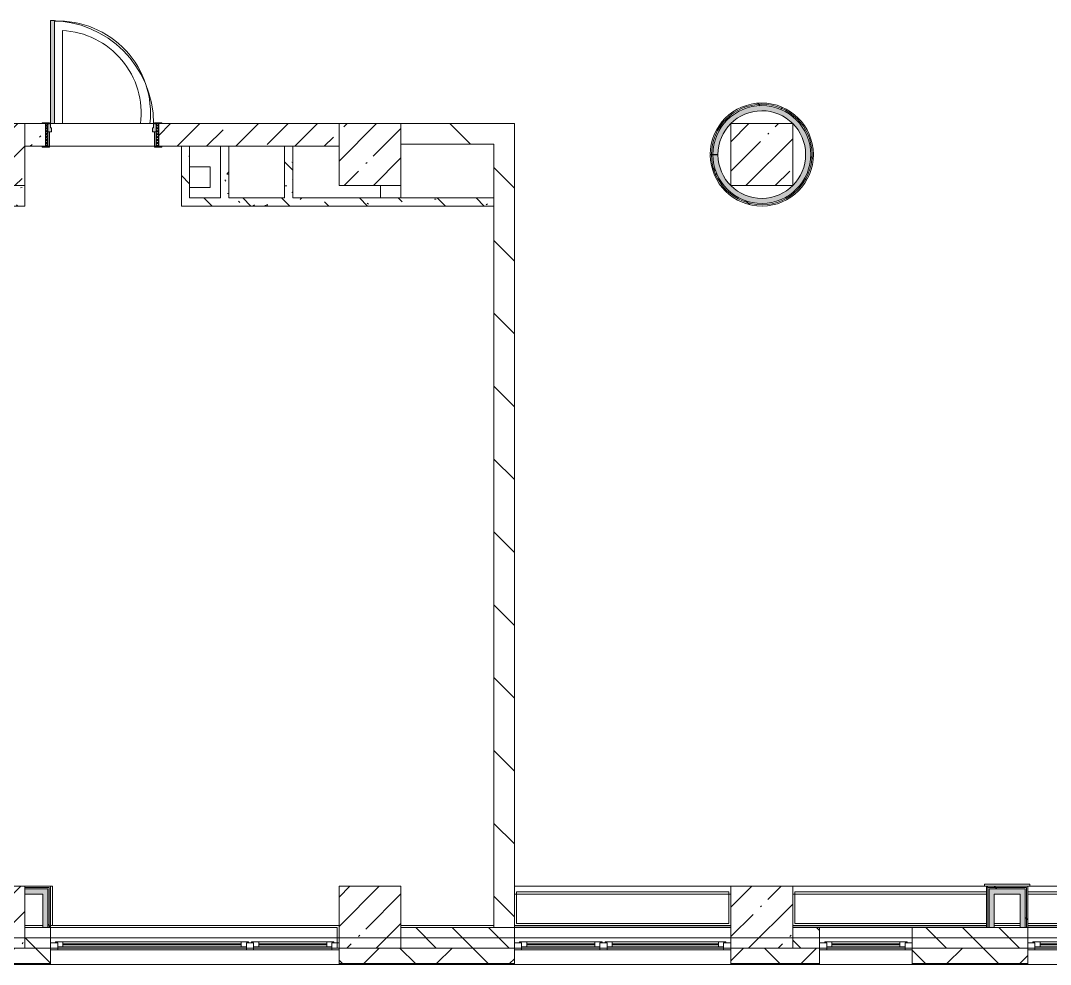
# Model space of a CAD drawing. Header units: millimetres. Extents: x 34897 to 231692, y -8553 to 29000.
# Drawn here: x 130802 to 140791, y -258 to 8900 of the extents above; entities that cross this region are included whole.
import ezdxf

# ---------------------------------------------------------------- set-up
doc = ezdxf.new("R2010")
doc.units = ezdxf.units.MM
for name, color, linetype, lineweight, true_color in [('A-DOOR-1', 7, 'Continuous', 5, 0xaaaaaa), ('A-DOOR-2', 7, 'Continuous', 5, 0xe2e2e2), ('A-DOOR-FRAM-1', 7, 'Continuous', 5, 0xe2e2e2), ('A-DOOR-FRAM-2', 7, 'Continuous', 5, 0xaaaaaa), ('A-FLOR-1', 7, 'Continuous', 5, 0xaaaaaa), ('I-WALL-2', 7, 'Continuous', 5, 0xe7e7e7), ('I-WALL-6', 7, 'Continuous', 5, 0x787878)]:
    doc.layers.add(name, color=color, linetype=linetype, lineweight=lineweight, true_color=true_color)
for name, color, linetype, lineweight in [('A-GLAZ-2', 7, 'Continuous', 5), ('A-WALL', 7, 'Continuous', 9), ('A-WALL-3', 7, 'Continuous', 5), ('I-WALL-4', 7, 'Continuous', 5), ('S-COLS-3', 7, 'Continuous', 5), ('Оси', 7, 'Continuous', 9)]:
    doc.layers.add(name, color=color, linetype=linetype, lineweight=lineweight)
pattern_1 = [(135, (104681.5, 0), (-353.553, -353.553), [])]
pattern_2 = [(135, (104681.52, 0), (-176.7767, -176.7767), [])]
pattern_3 = [(135, (104681.5, 0), (-377.171, -377.171), [533.4, -88.9, 17.78, -88.9]), (135, (104681.5, 376.94), (-377.171, -377.171), []), (50, (104681.5, 0), (637.6445, -55.787), [66.675, -733.425]), (355, (104681.5, 0), (-123.35, 668.699), [53.34, -586.74]), (100.451, (104734.65, -4.65), (514.299, 612.908), [56.665, -623.315]), (46.184, (104681.5, 177.8), (948.776, -147.15), [100.012, -1100.137]), (96.636, (104760.6, 165.5), (830.91, 865.997), [84.998, -934.973]), (351.184, (104681.5, 177.8), (830.918, 865.988), [80.01, -880.11]), (21, (104770.4, 133.35), (530.651, -357.928), [66.675, -733.425]), (326, (104770.4, 133.35), (216.308, 644.658), [53.34, -586.74]), (71.451, (104814.64, 103.5), (746.96, 286.724), [56.665, -623.315]), (37.5, (104681.52, 0), (10.8105, 295.9426), [16.764, -562.864, 16.764, -578.866, -588.962]), (37.5, (104681.52, 0), (10.8105, 295.9426), [-1175.258, 16.764, -572.198]), (7.5, (104681.52, 0), (233.869, 350.6318), [16.764, -322.834, 16.764, -549.529, -224.472]), (7.5, (104681.52, 0), (233.869, 350.6318), [-905.891, 16.764, -207.708]), (327.5, (104483.27, 0), (474.5678, -20.0513), [16.764, -205.486, 16.764, -676.656, -920.115]), (327.5, (104483.27, 0), (474.5678, -20.0513), [-915.67, 16.764, -903.351]), (317.5, (104394.37, 0), (518.452, 88.9934), [16.764, -272.161, 16.764, -443.738, -653.415]), (317.5, (104394.37, 0), (518.452, 88.9934), [-749.427, 16.764, -636.651])]
pattern_4 = [(45, (104681.5, 0), (-530.33, 530.33), []), (135, (104681.5, 0), (-530.33, -530.33), [])]

# ---------------------------------------------------------------- blocks, each defined once
blk = doc.blocks.new('BSC_Колонна _Прямоугольная - 600х600-23286269-2_10_2_птичка')
at = {"layer": 'S-COLS-3'}
h = blk.add_hatch(dxfattribs=at)
h.set_pattern_fill('FP_74', color=256, style=0, pattern_type=2)
h.set_pattern_definition([(45, (-29509.74, -7600), (-285.123, 285.123), []), (45, (-29224.6, -7600), (-285.123, 285.123), [504.031, -100.806, 16.764, -84.042])])
h.paths.add_polyline_path([(-300, -300), (300, -300), (300, 300), (-300, 300)])
for p, q in [((300, 300), (-300, 300)), ((-300, 300), (-300, -300)), ((300, -300), (300, 300)), ((-300, -300), (300, -300))]:
    blk.add_line(p, q, dxfattribs=at)
blk = doc.blocks.new('BSC_Колонна _Прямоугольная - 600х600-V48-2_10_2_птичка')
at = {"layer": 'S-COLS-3'}
h = blk.add_hatch(dxfattribs=at)
h.set_pattern_fill('FP_80', color=256, style=0, pattern_type=2)
h.set_pattern_definition([(45, (-25860, -200), (-285.123, 285.123), []), (45, (-25574.88, -200), (-285.123, 285.123), [504.031, -100.806, 16.764, -84.042])])
h.paths.add_polyline_path([(-105.1, -300), (300, -300), (300, 300), (-300, 300), (-300, -300)])
for p, q in [((300, 300), (-300, 300)), ((-300, 300), (-300, -300)), ((300, -300), (300, 300)), ((-300, -300), (300, -300))]:
    blk.add_line(p, q, dxfattribs=at)
blk = doc.blocks.new('BSC_Колонна _Прямоугольная - 600х600-V49-2_10_2_птичка')
at = {"layer": 'S-COLS-3'}
h = blk.add_hatch(dxfattribs=at)
h.set_pattern_fill('FP_81', color=256, style=0, pattern_type=2)
h.set_pattern_definition([(45, (-29509.74, -200), (-285.123, 285.123), []), (45, (-29224.6, -200), (-285.123, 285.123), [504.031, -100.806, 16.764, -84.042])])
h.paths.add_polyline_path([(-300, -300), (300, -300), (300, 300), (-300, 300)])
for p, q in [((300, 300), (-300, 300)), ((-300, 300), (-300, -300)), ((300, -300), (300, 300)), ((-300, -300), (300, -300))]:
    blk.add_line(p, q, dxfattribs=at)
blk = doc.blocks.new('BSC_Колонна _Прямоугольная - 600х600-V61-2_10_2_птичка')
at = {"layer": 'S-COLS-3'}
h = blk.add_hatch(dxfattribs=at)
h.set_pattern_fill('FP_97', color=256, style=0, pattern_type=2)
h.set_pattern_definition([(45, (-25860, -7600), (-285.123, 285.123), []), (45, (-25574.88, -7600), (-285.123, 285.123), [504.031, -100.806, 16.764, -84.042])])
h.paths.add_polyline_path([(-300, -300), (300, -300), (300, 300), (-300, 300), (-300, 150.3)])
for p, q in [((300, 300), (-300, 300)), ((-300, 300), (-300, -300)), ((300, -300), (300, 300)), ((-300, -300), (300, -300))]:
    blk.add_line(p, q, dxfattribs=at)
blk = doc.blocks.new('BSC_Колонна _Прямоугольная - 600х600-V78-2_10_2_птичка')
at = {"layer": 'S-COLS-3'}
h = blk.add_hatch(dxfattribs=at)
h.set_pattern_fill('FP_121', color=256, style=0, pattern_type=2)
h.set_pattern_definition([(45, (-33310, -7600), (-285.123, 285.123), []), (45, (-33024.88, -7600), (-285.123, 285.123), [504.031, -100.806, 16.764, -84.042])])
h.paths.add_polyline_path([(-135, -300), (300, -300), (300, 300), (-300, 300), (-300, -300)])
for p, q in [((300, 300), (-300, 300)), ((-300, 300), (-300, -300)), ((300, -300), (300, 300)), ((-300, -300), (300, -300))]:
    blk.add_line(p, q, dxfattribs=at)
blk = doc.blocks.new('BSC_Колонна _Прямоугольная - 600х600-V79-2_10_2_птичка')
at = {"layer": 'S-COLS-3'}
h = blk.add_hatch(dxfattribs=at)
h.set_pattern_fill('FP_122', color=256, style=0, pattern_type=2)
h.set_pattern_definition([(45, (-33310, -200), (-285.123, 285.123), []), (45, (-33024.88, -200), (-285.123, 285.123), [504.031, -100.806, 16.764, -84.042])])
h.paths.add_polyline_path([(-300, -300), (300, -300), (300, 300), (-300, 300)])
for p, q in [((300, 300), (-300, 300)), ((-300, 300), (-300, -300)), ((300, -300), (300, 300)), ((-300, -300), (300, -300))]:
    blk.add_line(p, q, dxfattribs=at)
blk = doc.blocks.new('120_Окно_СКБ_2Ст - 120_Окно_СКБ_2Ст 2100х2400 _мал створка справа_-22446225-2_10_2_птичка')
at = {"layer": 'A-GLAZ-2'}
for p, q in [((-1050, -127), (-1050, -57)), ((-1050, -57), (-980, -57)), ((1050, -57), (-1050, -57)), ((-980, -57), (-980, -127)), ((150, -87), (-980, -87)), ((-980, -87), (-980, -127)), ((-930, -137), (-930, -87)), ((100, -137), (100, -87)), ((150, -127), (150, -57)), ((150, -57), (220, -57)), ((150, -127), (150, -87)), ((220, -57), (220, -127)), ((980, -87), (220, -87)), ((220, -87), (220, -127)), ((270, -137), (270, -87)), ((930, -137), (930, -87)), ((980, -127), (980, -57)), ((980, -57), (1050, -57)), ((980, -127), (980, -87)), ((1050, -57), (1050, -127)), ((-980, -127), (-1050, -127)), ((-1050, -127), (-1000, -127)), ((-980, -127), (-1000, -127)), ((-1000, -127), (-1000, -137)), ((-1000, -137), (170, -137)), ((170, -137), (-1000, -137)), ((-930, -107), (100, -107)), ((100, -117), (-930, -117)), ((220, -127), (150, -127)), ((170, -127), (150, -127)), ((170, -127), (200, -127)), ((170, -137), (170, -127)), ((220, -127), (200, -127)), ((200, -127), (200, -137)), ((200, -137), (1000, -137)), ((1000, -137), (200, -137)), ((270, -107), (930, -107)), ((930, -117), (270, -117)), ((1050, -127), (980, -127)), ((1000, -127), (980, -127)), ((1000, -127), (1050, -127)), ((1000, -137), (1000, -127))]:
    blk.add_line(p, q, dxfattribs=at)
blk = doc.blocks.new('110_Дверь_СКБ_1Ст_Внутренняя1 - Д-4к_п__1100x2100h_Артистические EI30-V130-2_10_2_птичка')
at = {"layer": 'A-DOOR-1'}
h = blk.add_hatch(dxfattribs=at)
h.set_pattern_fill('FP_131', color=256, style=0, pattern_type=2)
h.set_pattern_definition([(135, (1751.41, 174.685), (-14.14214, -14.14214), []), (225, (1751.41, 174.685), (14.14214, -14.14214), [])])
h.paths.add_polyline_path([(562.5, -110), (562.5, 110), (537.5, 110), (537.5, -110)])
at = {"layer": 'A-DOOR-2'}
h = blk.add_hatch(color=256, dxfattribs=at)
h.paths.add_polyline_path([(537.5, 30), (537.5, 110), (512.5, 110), (512.5, 70), (502.5, 70), (502.5, 30)])
h.paths.add_polyline_path([(-477.5, 30), (-477.5, 70), (-487.5, 70), (-487.5, 110), (-512.5, 110), (-512.5, 30)])
at = {"layer": 'A-DOOR-FRAM-1'}
for points in [[(-447.5, 110), (-447.5, 1110), (-487.5, 1110), (-487.5, 110)], [(-497.5, 110), (-497.5, 118), (-567.5, 118), (-567.5, 110)], [(592.5, 110), (592.5, 118), (522.5, 118), (522.5, 110)], [(-497.5, -110), (-497.5, 30), (-512.5, 30), (-512.5, -110)], [(537.5, -110), (537.5, 30), (522.5, 30), (522.5, -110)], [(-497.5, -118), (-497.5, -110), (-567.5, -110), (-567.5, -118)], [(592.5, -118), (592.5, -110), (522.5, -110), (522.5, -118)]]:
    blk.add_hatch(color=256, dxfattribs=at).paths.add_polyline_path(points)
at = {"layer": 'A-DOOR-FRAM-2'}
h = blk.add_hatch(dxfattribs=at)
h.set_pattern_fill('FP_132', color=256, style=0, pattern_type=2)
h.set_pattern_definition([(45, (-371.384, 174.685), (-14.1421, 14.1421), []), (135, (-371.384, 174.685), (-14.1421, -14.1421), [])])
h.paths.add_polyline_path([(-512.5, -110), (-512.5, 110), (-537.5, 110), (-537.5, -110)])
at = {"layer": 'A-DOOR-1'}
for p, q in [((-487.5, 1110), (-487.5, 110)), ((-447.5, 1110), (-487.5, 1110)), ((-447.5, 110), (-447.5, 1110)), ((-487.5, 110), (-447.5, 110))]:
    blk.add_line(p, q, dxfattribs=at)
blk.add_arc((-487.5, 110), 1000, 360, 90, dxfattribs=at)
at = {"layer": 'A-DOOR-FRAM-2'}
for p, q in [((-497.5, 118), (-567.5, 118)), ((-567.5, 118), (-567.5, 110)), ((-567.5, 110), (-497.5, 110)), ((-512.5, 110), (-537.5, 110)), ((-537.5, 110), (-537.5, -110)), ((-487.5, 110), (-512.5, 110)), ((-512.5, 110), (-512.5, 30)), ((-512.5, -110), (-512.5, 110)), ((-497.5, 110), (-512.5, 110)), ((-512.5, 110), (-512.5, 109)), ((-512.5, 109), (-497.5, 109)), ((-497.5, 110), (-497.5, 118)), ((-497.5, 109), (-497.5, 110)), ((-487.5, 70), (-487.5, 110)), ((512.5, 110), (512.5, 70)), ((537.5, 110), (512.5, 110)), ((592.5, 118), (522.5, 118)), ((522.5, 118), (522.5, 110)), ((537.5, 110), (522.5, 110)), ((522.5, 110), (522.5, 109)), ((522.5, 110), (592.5, 110)), ((522.5, 109), (537.5, 109)), ((537.5, 30), (537.5, 110)), ((562.5, 110), (537.5, 110)), ((537.5, 110), (537.5, -110)), ((537.5, 109), (537.5, 110)), ((562.5, -110), (562.5, 110)), ((592.5, 110), (592.5, 118)), ((-512.5, 30), (-477.5, 30)), ((-497.5, 30), (-512.5, 30)), ((-512.5, 30), (-512.5, -110)), ((-497.5, -110), (-497.5, 30)), ((-477.5, 70), (-487.5, 70)), ((-477.5, 30), (-477.5, 70)), ((512.5, 70), (502.5, 70)), ((502.5, 70), (502.5, 30)), ((502.5, 30), (537.5, 30)), ((537.5, 30), (522.5, 30)), ((522.5, 30), (522.5, -110)), ((537.5, -110), (537.5, 30)), ((-497.5, -110), (-567.5, -110)), ((-567.5, -110), (-567.5, -118)), ((-567.5, -118), (-497.5, -118)), ((-537.5, -110), (-512.5, -110)), ((-512.5, -110), (-497.5, -110)), ((-497.5, -118), (-497.5, -110)), ((522.5, -110), (537.5, -110)), ((592.5, -110), (522.5, -110)), ((522.5, -110), (522.5, -118)), ((522.5, -118), (592.5, -118)), ((537.5, -110), (562.5, -110)), ((592.5, -118), (592.5, -110))]:
    blk.add_line(p, q, dxfattribs=at)
blk = doc.blocks.new('120_Окно_СКБ_2Ст - 120_Окно_СКБ_2Ст 2800х2500 4-24273432-2_10_2_птичка')
at = {"layer": 'A-GLAZ-2'}
for p, q in [((-1400, -127), (-1400, -57)), ((-1400, -57), (-1330, -57)), ((1400, -57), (-1400, -57)), ((-1330, -57), (-1330, -127)), ((-570, -87), (-1330, -87)), ((-1330, -87), (-1330, -127)), ((-1280, -137), (-1280, -87)), ((-620, -137), (-620, -87)), ((-570, -127), (-570, -57)), ((-570, -57), (-500, -57)), ((-570, -127), (-570, -87)), ((-500, -57), (-500, -127)), ((1330, -87), (-500, -87)), ((-500, -87), (-500, -127)), ((-450, -137), (-450, -87)), ((1280, -137), (1280, -87)), ((1330, -127), (1330, -57)), ((1330, -57), (1400, -57)), ((1330, -127), (1330, -87)), ((1400, -57), (1400, -127)), ((-1330, -127), (-1400, -127)), ((-1400, -127), (-1350, -127)), ((-1330, -127), (-1350, -127)), ((-1350, -127), (-1350, -137)), ((-1350, -137), (-550, -137)), ((-550, -137), (-1350, -137)), ((-1280, -107), (-620, -107)), ((-620, -117), (-1280, -117)), ((-500, -127), (-570, -127)), ((-550, -127), (-570, -127)), ((-550, -127), (-520, -127)), ((-550, -137), (-550, -127)), ((-500, -127), (-520, -127)), ((-520, -127), (-520, -137)), ((-520, -137), (1350, -137)), ((1350, -137), (-520, -137)), ((-450, -107), (1280, -107)), ((1280, -117), (-450, -117)), ((1400, -127), (1330, -127)), ((1350, -127), (1330, -127)), ((1350, -127), (1400, -127)), ((1350, -137), (1350, -127))]:
    blk.add_line(p, q, dxfattribs=at)
blk = doc.blocks.new('120_Окно_СКБ_1Ст - 120_Окно_СКБ_1Ст 900х2500_h_-V154-2_10_2_птичка')
at = {"layer": 'A-GLAZ-2'}
for p, q in [((-450, -127), (-450, -57)), ((-450, -57), (-380, -57)), ((450, -57), (-450, -57)), ((-380, -57), (-380, -127)), ((380, -87), (-380, -87)), ((-380, -87), (-380, -127)), ((-330, -137), (-330, -87)), ((330, -137), (330, -87)), ((380, -127), (380, -57)), ((380, -57), (450, -57)), ((380, -127), (380, -87)), ((450, -57), (450, -127)), ((-380, -127), (-450, -127)), ((-450, -127), (-400, -127)), ((-380, -127), (-400, -127)), ((-400, -127), (-400, -137)), ((-400, -137), (400, -137)), ((400, -137), (-400, -137)), ((-330, -107), (330, -107)), ((330, -117), (-330, -117)), ((450, -127), (380, -127)), ((400, -127), (380, -127)), ((400, -127), (450, -127)), ((400, -137), (400, -127))]:
    blk.add_line(p, q, dxfattribs=at)
blk = doc.blocks.new('Зашивка приборов отопления23 - Зашивка приборов отопления-33321838-2_10_2_птичка')
at = {"layer": 'A-WALL-3'}
for p, q in [((36640, 23400), (34540, 23400)), ((34540, 23079), (36640, 23079)), ((36640, 23079), (34540, 23079)), ((34540, 23004), (36640, 23004))]:
    blk.add_line(p, q, dxfattribs=at)
blk = doc.blocks.new('Зашивка приборов отопления24 - Зашивка приборов отопления-33321996-2_10_2_птичка')
at = {"layer": 'A-WALL-3'}
for p, q in [((36640, 23400), (34760, 23400)), ((34760, 23079), (36640, 23079)), ((36640, 23079), (34760, 23079)), ((34760, 23004), (36640, 23004))]:
    blk.add_line(p, q, dxfattribs=at)
blk = doc.blocks.new('Зашивка приборов отопления25 - Зашивка приборов отопления-33322064-2_10_2_птичка')
at = {"layer": 'A-WALL-3'}
for p, q in [((36640, 23400), (34540, 23400)), ((34540, 23104), (34540, 23079)), ((34540, 23079), (36640, 23079)), ((36640, 23079), (34540, 23079)), ((34540, 23079), (34540, 23004)), ((34540, 23004), (36640, 23004))]:
    blk.add_line(p, q, dxfattribs=at)

msp = doc.modelspace()

# ---------------------------------------------------------------- hatches: boundary and pattern name
at = {"layer": 'A-WALL-3'}
h = msp.add_hatch(dxfattribs=at)
h.set_pattern_fill('FP_103', color=256, style=0, pattern_type=2)
h.set_pattern_definition(pattern_2)
h.paths.add_polyline_path([(131091.3, -100), (131091.3, 100), (130841.5, 100), (130841.5, -100), (130900.1, -100)])
h = msp.add_hatch(dxfattribs=at)
h.set_pattern_fill('FP_103', color=256, style=0, pattern_type=2)
h.set_pattern_definition(pattern_2)
h.paths.add_polyline_path([(135591.5, -100), (135591.5, 100), (134491.3, 100), (134491.3, -100), (135537.7, -100)])
h = msp.add_hatch(dxfattribs=at)
h.set_pattern_fill('FP_103', color=256, style=0, pattern_type=2)
h.set_pattern_definition(pattern_2)
h.paths.add_polyline_path([(139711.6, -100), (140571.5, -100), (140571.5, 100), (139451.5, 100), (139451.5, -100)])
h.paths.add_polyline_path([(138291.5, -100), (138551.5, -100), (138551.5, 100), (138291.5, 100)])
h = msp.add_hatch(dxfattribs=at)
h.set_pattern_fill('FP_93', color=256, style=0, pattern_type=2)
h.set_pattern_definition([(45, (104681.5, 0), (-353.5534, 353.5534), []), (135, (104681.5, 0), (-353.5534, -353.5534), [])])
h.paths.add_polyline_path([(137691.5, -250), (138551.5, -250), (138551.5, -100), (137691.5, -100)])
h.paths.add_polyline_path([(143441.5, -250), (143441.5, -100), (142671.5, -100), (142671.5, -250), (143421.7, -250)])
h.paths.add_polyline_path([(135591.5, -250), (135591.5, -100), (133891.3, -100), (133891.3, -250), (135537.7, -250)])
h.paths.add_polyline_path([(139451.5, -250), (140571.5, -250), (140571.5, -100), (139451.5, -100)])
h.paths.add_polyline_path([(131091.3, -250), (131091.3, -100), (129491.5, -100), (129491.5, -250), (130900.1, -250)])
h.paths.add_polyline_path([(123016.2, -250), (123491.5, -250), (123491.5, -100), (122841.5, -100), (122841.5, -250)])
h.paths.add_polyline_path([(126291.5, -250), (127391.5, -250), (127391.5, -100), (126291.5, -100)])
h.paths.add_polyline_path([(121624.9, -250), (121941.5, -250), (121941.5, -100), (120791.5, -100), (120791.5, -250), (121161.2, -250)])
h.paths.add_polyline_path([(117691.5, -250), (117691.5, -100), (116341.5, -100), (116341.5, -250), (117451.1, -250)])
h.paths.add_polyline_path([(112813.5, -250), (113241.5, -250), (113241.5, -100), (109311.5, -100), (109311.5, -250), (111886, -250)])
h.paths.add_polyline_path([(108411.5, -250), (108411.5, -100), (104421.5, -100), (104421.5, -250), (108175.9, -250)])
at = {"layer": 'I-WALL-2'}
for points in [[(138013.7, 7125.5), (138089.4, 7135.2), (138193.7, 7171.9), (138231.4, 7190), (138293.9, 7233.7), (138348.7, 7286.9), (138394.3, 7348.2), (138429.4, 7415.9), (138453.2, 7488.5), (138465.1, 7563.9), (138464.8, 7640.2), (138452.3, 7715.5), (138427.8, 7787.8), (138392.1, 7855.3), (138320.3, 7940.7), (138290.8, 7968.9), (138227.8, 8012), (138158.8, 8044.6), (138085.4, 8065.6), (138009.6, 8074.7), (137933.3, 8071.4), (137856.5, 8055.2), (137787.2, 8028.8), (137721.2, 7990.6), (137662.1, 7942.2), (137611.5, 7885), (137570.8, 7820.5), (137540.9, 7750.2), (137522.7, 7676.1), (137516.5, 7600), (137566.5, 7600), (137572.6, 7671.7), (137594.8, 7750.3), (137620.3, 7807), (137660.6, 7866.7), (137710.4, 7918.7), (137768.2, 7961.6), (137856.5, 8001.5), (137901.2, 8015.3), (137972.6, 8024.6), (138044.5, 8021.7), (138114.9, 8006.7), (138181.8, 7980), (138243.2, 7942.5), (138297.4, 7895.1), (138342.8, 7839.2), (138387.5, 7750.3), (138402.4, 7708.7), (138414.8, 7637.8), (138415.1, 7565.8), (138403.3, 7494.8), (138379.6, 7426.8), (138344.8, 7363.8), (138291.4, 7300), (138246.1, 7259.7), (138185.1, 7221.6), (138118.4, 7194.4), (138048.1, 7178.8), (137976.2, 7175.3), (137904.8, 7183.9), (137835.8, 7204.6), (137771.3, 7236.5), (137691.5, 7301.1), (137662.9, 7330.5), (137622.1, 7389.8), (137592, 7455.2), (137573.2, 7524.7), (137566.5, 7596.4), (137516.5, 7595.9), (137523.3, 7519.9), (137542.2, 7445.9), (137572.7, 7375.9), (137614, 7311.7), (137665, 7255), (137724.5, 7207.1), (137790.9, 7169.4), (137862.5, 7142.9), (137937.4, 7128.1)], [(131016.5, 425), (131016.5, 475), (130841.5, 475), (130841.5, 425)], [(131016.5, 100), (131066.5, 100), (131066.5, 475), (131016.5, 475), (131016.5, 230.5)], [(140196.5, 100), (140246.5, 100), (140246.5, 475), (140196.5, 475), (140196.5, 230.5)], [(140496.5, 425), (140546.5, 425), (140546.5, 475), (140246.5, 475), (140246.5, 425)], [(140546.5, 100), (140546.5, 425), (140496.5, 425), (140496.5, 100)]]:
    msp.add_hatch(color=256, dxfattribs=at).paths.add_polyline_path(points)
at = {"layer": 'I-WALL-4'}
h = msp.add_hatch(dxfattribs=at)
h.set_pattern_fill('FP_205', color=256, style=0, pattern_type=2)
h.set_pattern_definition(pattern_4)
h.paths.add_polyline_path([(137994.7, 7100), (138072.8, 7106.7), (138148.9, 7125.4), (138247, 7171.9), (138287.7, 7197.1), (138347, 7248.3), (138397.5, 7308.2), (138438.1, 7375.2), (138467.8, 7447.7), (138485.7, 7524), (138491.5, 7602.1), (138485, 7680.2), (138466.4, 7756.3), (138436.2, 7828.6), (138395, 7895.3), (138320.3, 7974.7), (138284.2, 8005.4), (138217.3, 8046.1), (138144.8, 8075.9), (138068.6, 8094), (137990.4, 8100), (137912.3, 8093.7), (137836.2, 8075.3), (137763.9, 8045.2), (137697.1, 8004.1), (137637.6, 7953.2), (137586.8, 7893.5), (137545.9, 7826.7), (137515, 7750.3), (137497.7, 7678.1), (137491.5, 7600), (137504, 7600), (137510.3, 7678.1), (137529, 7754.2), (137559.7, 7826.3), (137601.5, 7892.5), (137653.4, 7951.2), (137714.1, 8000.8), (137781.9, 8040.1), (137856.5, 8068.3), (137931.8, 8083.8), (138010.1, 8087.1), (138087.9, 8077.9), (138163.2, 8056.3), (138234.1, 8022.9), (138320.3, 7957.9), (138355.3, 7924.5), (138402.6, 7862), (138439.3, 7792.8), (138464.4, 7718.5), (138477.3, 7641.3), (138477.6, 7562.9), (138465.4, 7485.5), (138440.9, 7411.1), (138404.9, 7341.5), (138358.1, 7278.7), (138301.9, 7224.1), (138222.5, 7171.9), (138167.1, 7145.2), (138092, 7123), (138014.3, 7113), (137936, 7115.7), (137856.5, 7131.8), (137761.4, 7171.9), (137717.5, 7196.8), (137656.5, 7245.9), (137604.1, 7304.1), (137561.7, 7370), (137530.4, 7441.9), (137511, 7517.8), (137504, 7595.8), (137491.5, 7595.7), (137498.3, 7517.7), (137517.3, 7441.6), (137547.8, 7369.5), (137589.3, 7303), (137640.6, 7243.8), (137700.6, 7193.4), (137767.7, 7152.9), (137856.5, 7119.6), (137916.6, 7105.6)])
h = msp.add_hatch(dxfattribs=at)
h.set_pattern_fill('FP_205', color=256, style=0, pattern_type=2)
h.set_pattern_definition(pattern_4)
h.paths.add_polyline_path([(138014.3, 7113), (138092, 7123), (138167.1, 7145.2), (138237.7, 7179.2), (138320.3, 7241.9), (138358.1, 7278.7), (138404.9, 7341.5), (138440.9, 7411.1), (138465.4, 7485.5), (138477.6, 7562.9), (138477.3, 7641.3), (138453.6, 7750.3), (138439.3, 7792.8), (138402.6, 7862), (138355.3, 7924.5), (138298.7, 7978.6), (138234.1, 8022.9), (138163.2, 8056.3), (138087.9, 8077.9), (138010.1, 8087.1), (137931.8, 8083.8), (137855.1, 8068), (137781.9, 8040.1), (137714.1, 8000.8), (137653.4, 7951.2), (137601.5, 7892.5), (137559.7, 7826.3), (137528.1, 7750.3), (137510.3, 7678.1), (137504, 7600), (137516.5, 7600), (137522.7, 7676.1), (137540.9, 7750.3), (137570.8, 7820.5), (137611.5, 7885), (137662.1, 7942.2), (137721.2, 7990.6), (137787.2, 8028.8), (137858.6, 8056), (137933.3, 8071.4), (138009.6, 8074.7), (138085.4, 8065.6), (138158.8, 8044.6), (138227.8, 8012), (138290.8, 7968.9), (138346, 7916.2), (138392.1, 7855.3), (138427.8, 7787.8), (138452.3, 7715.5), (138464.8, 7640.2), (138465.1, 7563.9), (138453.2, 7488.5), (138429.4, 7415.9), (138394.3, 7348.2), (138348.7, 7286.9), (138293.9, 7233.7), (138231.4, 7190), (138162.6, 7156.9), (138089.4, 7135.2), (138013.7, 7125.5), (137937.4, 7128.1), (137856.5, 7145.1), (137786.6, 7171.9), (137724.5, 7207.1), (137665, 7255), (137614, 7311.7), (137572.7, 7375.9), (137542.2, 7445.9), (137523.3, 7519.9), (137516.5, 7595.9), (137504, 7595.8), (137511, 7517.8), (137530.4, 7441.9), (137561.7, 7370), (137604.1, 7304.1), (137656.5, 7245.9), (137717.5, 7196.8), (137785.6, 7158.1), (137859.1, 7130.8), (137936, 7115.7)])
h = msp.add_hatch(dxfattribs=at)
h.set_pattern_fill('FP_101', color=256, style=0, pattern_type=2)
h.set_pattern_definition([(45, (104681.5, 0), (-285.123, 285.123), []), (45, (104966.64, 0), (-285.123, 285.123), [504.031, -100.806, 16.764, -84.042])])
h.paths.add_polyline_path([(132741.5, 7680), (133891.3, 7680), (133891.3, 7900), (132141.5, 7900), (132141.5, 7680), (132441.5, 7680)])
h.paths.add_polyline_path([(131011.5, 7680), (131041.5, 7680), (131041.5, 7900), (130841.5, 7900), (130841.5, 7680)])
h = msp.add_hatch(dxfattribs=at)
h.set_pattern_fill('FP_104', color=256, style=0, pattern_type=2)
h.set_pattern_definition(pattern_1)
h.paths.add_polyline_path([(135391.5, 7700), (135591.5, 7700), (135591.5, 7900), (134491.3, 7900), (134491.3, 7700), (135074, 7700)])
h = msp.add_hatch(dxfattribs=at)
h.set_pattern_fill('FP_104', color=256, style=0, pattern_type=2)
h.set_pattern_definition(pattern_1)
h.paths.add_polyline_path([(135591.5, 100), (135591.5, 7700), (135391.5, 7700), (135391.5, 100), (135537.7, 100)])
h = msp.add_hatch(dxfattribs=at)
h.set_pattern_fill('FP_205', color=256, style=0, pattern_type=2)
h.set_pattern_definition(pattern_4)
h.paths.add_polyline_path([(131079, 100), (131091.5, 100), (131091.5, 500), (131079, 500), (131079, 230.5)])
h = msp.add_hatch(dxfattribs=at)
h.set_pattern_fill('FP_205', color=256, style=0, pattern_type=2)
h.set_pattern_definition(pattern_4)
h.paths.add_polyline_path([(140184, 100), (140184, 500), (140171.5, 500), (140175.3, 100)])
h = msp.add_hatch(dxfattribs=at)
h.set_pattern_fill('FP_205', color=256, style=0, pattern_type=2)
h.set_pattern_definition(pattern_4)
h.paths.add_polyline_path([(140184, 487.5), (140571.5, 487.5), (140571.5, 500), (140184, 500)])
h = msp.add_hatch(dxfattribs=at)
h.set_pattern_fill('FP_205', color=256, style=0, pattern_type=2)
h.set_pattern_definition(pattern_4)
h.paths.add_polyline_path([(131066.5, 100), (131079, 100), (131079, 487.5), (131066.5, 487.5), (131066.5, 230.5)])
h = msp.add_hatch(dxfattribs=at)
h.set_pattern_fill('FP_205', color=256, style=0, pattern_type=2)
h.set_pattern_definition(pattern_4)
h.paths.add_polyline_path([(140546.5, 475), (140559, 475), (140559, 487.5), (140196.5, 487.5), (140196.5, 475), (140246.5, 475)])
h = msp.add_hatch(dxfattribs=at)
h.set_pattern_fill('FP_205', color=256, style=0, pattern_type=2)
h.set_pattern_definition(pattern_4)
h.paths.add_polyline_path([(140546.5, 100), (140559, 100), (140559, 475), (140546.5, 475), (140546.5, 230.5)])
h = msp.add_hatch(dxfattribs=at)
h.set_pattern_fill('FP_205', color=256, style=0, pattern_type=2)
h.set_pattern_definition(pattern_4)
h.paths.add_polyline_path([(140571.5, 100), (140571.5, 487.5), (140559, 487.5), (140559, 100)])
at = {"layer": 'I-WALL-6'}
h = msp.add_hatch(dxfattribs=at)
h.set_pattern_fill('FP_114', color=256, style=0, pattern_type=2)
h.set_pattern_definition(pattern_3)
h.paths.add_polyline_path([(132441.5, 7100), (132441.5, 7680), (132361.5, 7680), (132361.5, 7100)])
h = msp.add_hatch(dxfattribs=at)
h.set_pattern_fill('FP_114', color=256, style=0, pattern_type=2)
h.set_pattern_definition(pattern_3)
h.paths.add_polyline_path([(132821.5, 7180), (132821.5, 7680), (132741.5, 7680), (132741.5, 7180)])
h = msp.add_hatch(dxfattribs=at)
h.set_pattern_fill('FP_114', color=256, style=0, pattern_type=2)
h.set_pattern_definition(pattern_3)
h.paths.add_polyline_path([(133441.3, 7180), (133441.3, 7680), (133361.3, 7680), (133361.3, 7180)])
h = msp.add_hatch(dxfattribs=at)
h.set_pattern_fill('FP_114', color=256, style=0, pattern_type=2)
h.set_pattern_definition(pattern_3)
h.paths.add_polyline_path([(130841.5, 7100), (130841.5, 7300), (130761.5, 7300), (130761.5, 7100)])
h = msp.add_hatch(dxfattribs=at)
h.set_pattern_fill('FP_114', color=256, style=0, pattern_type=2)
h.set_pattern_definition(pattern_3)
h.paths.add_polyline_path([(135391.5, 7100), (135391.5, 7180), (132441.5, 7180), (132441.5, 7100), (135074, 7100)])

# ---------------------------------------------------------------- linework, layer by layer
at = {"layer": 'A-FLOR-1'}
for p, q in [((131206.5, 7900), (131206.5, 8804)), ((132091.5, 7900), (131131.5, 7900)), ((132441.5, 7480), (132641.3, 7480)), ((132641.3, 7480), (132641.3, 7280)), ((132641.3, 7280), (132441.5, 7280)), ((131091.5, 500), (131111.5, 500)), ((131111.5, 500), (131111.5, 120)), ((140150.5, 500), (140150.5, 520)), ((140150.5, 520), (140590.5, 520)), ((140590.5, 520), (140590.5, 500)), ((135611.5, 445), (135611.5, 140)), ((137671.5, 445), (135611.5, 445)), ((137671.5, 140), (137671.5, 445)), ((140171.5, 445), (138311.5, 445)), ((138311.5, 445), (138311.5, 140)), ((142931.5, 445), (140571.5, 445)), ((135611.5, 140), (137671.5, 140)), ((138311.5, 140), (140171.5, 140)), ((140246.5, 140), (140496.5, 140)), ((140571.5, 140), (142651.5, 140))]:
    msp.add_line(p, q, dxfattribs=at)
for radius, start, end in [(895, 353.58484, 92.24174), (805, 352.86408, 87.15183)]:
    msp.add_arc((131166.5, 8000), radius, start, end, dxfattribs=at)
at = {"layer": 'A-WALL'}
for p, q in [((132441.5, 7680), (132361.5, 7680)), ((132821.5, 7680), (132741.5, 7680)), ((134291.3, 7180), (134491.3, 7180)), ((131079, 487.5), (130841.5, 487.5)), ((131066.5, 475), (130841.5, 475)), ((131066.5, 100), (131066.5, 475)), ((131079, 100), (131079, 487.5)), ((140184, 487.5), (140184, 100)), ((140559, 487.5), (140184, 487.5)), ((140196.5, 475), (140196.5, 100)), ((140546.5, 475), (140196.5, 475)), ((140546.5, 100), (140546.5, 475)), ((140559, 100), (140559, 487.5)), ((135391.5, 100), (135591.5, 100)), ((130841.5, -100), (131091.3, -100)), ((134491.3, -100), (135591.5, -100)), ((138291.5, -100), (138551.5, -100)), ((139451.5, -100), (140571.5, -100)), ((129491.5, -250), (131091.3, -250)), ((129491.5, -253), (131091.3, -253)), ((133891.3, -250), (135591.5, -250)), ((133891.3, -253), (135591.5, -253)), ((137691.5, -250), (138551.5, -250)), ((137691.5, -253), (138551.5, -253)), ((139451.5, -250), (140571.5, -250)), ((139451.5, -253), (140571.5, -253))]:
    msp.add_line(p, q, dxfattribs=at)
for radius in [487.5, 475]:
    msp.add_arc((137991.5, 7600), radius, 180.49142, 180, dxfattribs=at)
at = {"layer": 'A-WALL-3'}
for p, q in [((131016.5, 100), (130841.5, 100)), ((131091.3, -258), (131091.3, 100)), ((131091.5, 100), (133871.3, 100)), ((133871.3, -100), (133871.3, 100)), ((135391.5, 100), (134491.3, 100)), ((135591.5, -258), (135591.5, 100)), ((135591.5, 100), (137691.5, 100)), ((138291.5, 100), (142651.5, 100)), ((138551.5, -258), (138551.5, 100)), ((139451.5, 100), (139451.5, -258)), ((140571.5, -258), (140571.5, 100)), ((133891.3, -100), (133891.3, -258)), ((137691.5, -100), (137691.5, -258)), ((138551.5, -100), (142671.5, -100)), ((143441.5, -258), (126291.5, -258))]:
    msp.add_line(p, q, dxfattribs=at)
at = {"layer": 'I-WALL-4'}
for p, q in [((131011.5, 7900), (130841.5, 7900)), ((133891.3, 7900), (132171.5, 7900)), ((135591.5, 7900), (134491.3, 7900)), ((135591.5, 100), (135591.5, 7900)), ((134491.3, 7700), (135391.5, 7700)), ((135391.5, 7700), (135391.5, 100)), ((130841.5, 7680), (131011.5, 7680)), ((132101.5, 7680), (131081.5, 7680)), ((132171.5, 7680), (132361.5, 7680)), ((132361.5, 7680), (132361.5, 7100)), ((132441.5, 7680), (132741.5, 7680)), ((132441.5, 7180), (132441.5, 7680)), ((132741.5, 7680), (132741.5, 7180)), ((132821.5, 7680), (133891.3, 7680)), ((132821.5, 7180), (132821.5, 7680)), ((133361.3, 7680), (133361.3, 7180)), ((133441.3, 7180), (133441.3, 7680)), ((137491.5, 7600), (137566.5, 7600)), ((137566.5, 7596.4), (137491.5, 7595.7)), ((130841.5, 7100), (130841.5, 7300)), ((134291.3, 7300), (134291.3, 7180)), ((134491.3, 7180), (134491.3, 7300)), ((129711.5, 7100), (130841.5, 7100)), ((132361.5, 7100), (135391.5, 7100)), ((132741.5, 7180), (132441.5, 7180)), ((133361.3, 7180), (132821.5, 7180)), ((134291.3, 7180), (133441.3, 7180)), ((135391.5, 7180), (134491.3, 7180)), ((131091.5, 500), (130841.5, 500)), ((131091.5, 100), (131091.5, 500)), ((140171.5, 500), (140171.5, 100)), ((140571.5, 500), (140171.5, 500)), ((140571.5, 100), (140571.5, 500)), ((130841.5, 425), (131016.5, 425)), ((131016.5, 425), (131016.5, 100)), ((140246.5, 100), (140246.5, 425)), ((140246.5, 425), (140496.5, 425)), ((140496.5, 425), (140496.5, 100)), ((130841.5, 120), (131016.5, 120)), ((131016.5, 100), (131091.5, 100)), ((131090.9, 120), (133891.3, 120)), ((134491.3, 120), (135391.5, 120)), ((135591.5, 120), (137691.5, 120)), ((138291.5, 120), (140172.2, 120)), ((140246.5, 120), (140496.5, 120)), ((140570.7, 120), (142651.5, 120)), ((133891.3, -100), (131091.3, -100)), ((137691.5, -100), (135591.5, -100))]:
    msp.add_line(p, q, dxfattribs=at)
for radius in [500, 425]:
    msp.add_arc((137991.5, 7600), radius, 180.49142, 180, dxfattribs=at)
at = {"layer": 'Оси'}
msp.add_line((130671.5, 0), (143171.5, 0), dxfattribs=at)

# ---------------------------------------------------------------- block references
at = {"layer": 'A-DOOR-1'}
msp.add_blockref('110_Дверь_СКБ_1Ст_Внутренняя1 - Д-4к_п__1100x2100h_Артистические EI30-V130-2_10_2_птичка', (131579, 7790), dxfattribs=at)
at = {"layer": 'A-GLAZ-2', "rotation": 180}
for name, p in [('120_Окно_СКБ_2Ст - 120_Окно_СКБ_2Ст 2800х2500 4-24273432-2_10_2_птичка', (132491.3, -175)), ('120_Окно_СКБ_2Ст - 120_Окно_СКБ_2Ст 2100х2400 _мал створка справа_-22446225-2_10_2_птичка', (136641.5, -175)), ('120_Окно_СКБ_1Ст - 120_Окно_СКБ_1Ст 900х2500_h_-V154-2_10_2_птичка', (139001.5, -175)), ('120_Окно_СКБ_2Ст - 120_Окно_СКБ_2Ст 2100х2400 _мал створка справа_-22446225-2_10_2_птичка', (141621.5, -175))]:
    msp.add_blockref(name, p, dxfattribs=at)
at = {"layer": 'A-WALL-3', "rotation": 180}
for name, p in [('Зашивка приборов отопления23 - Зашивка приборов отопления-33321838-2_10_2_птичка', (172231.5, 23504)), ('Зашивка приборов отопления24 - Зашивка приборов отопления-33321996-2_10_2_птичка', (174931.5, 23504)), ('Зашивка приборов отопления25 - Зашивка приборов отопления-33322064-2_10_2_птичка', (177211.5, 23504))]:
    msp.add_blockref(name, p, dxfattribs=at)
at = {"layer": 'S-COLS-3'}
for name, p in [('BSC_Колонна _Прямоугольная - 600х600-V61-2_10_2_птичка', (130541.5, 7600)), ('BSC_Колонна _Прямоугольная - 600х600-23286269-2_10_2_птичка', (134191.3, 7600)), ('BSC_Колонна _Прямоугольная - 600х600-V78-2_10_2_птичка', (137991.5, 7600)), ('BSC_Колонна _Прямоугольная - 600х600-V48-2_10_2_птичка', (130541.5, 200)), ('BSC_Колонна _Прямоугольная - 600х600-V49-2_10_2_птичка', (134191.3, 200)), ('BSC_Колонна _Прямоугольная - 600х600-V79-2_10_2_птичка', (137991.5, 200))]:
    msp.add_blockref(name, p, dxfattribs=at)

doc.saveas('drawing.dxf')
